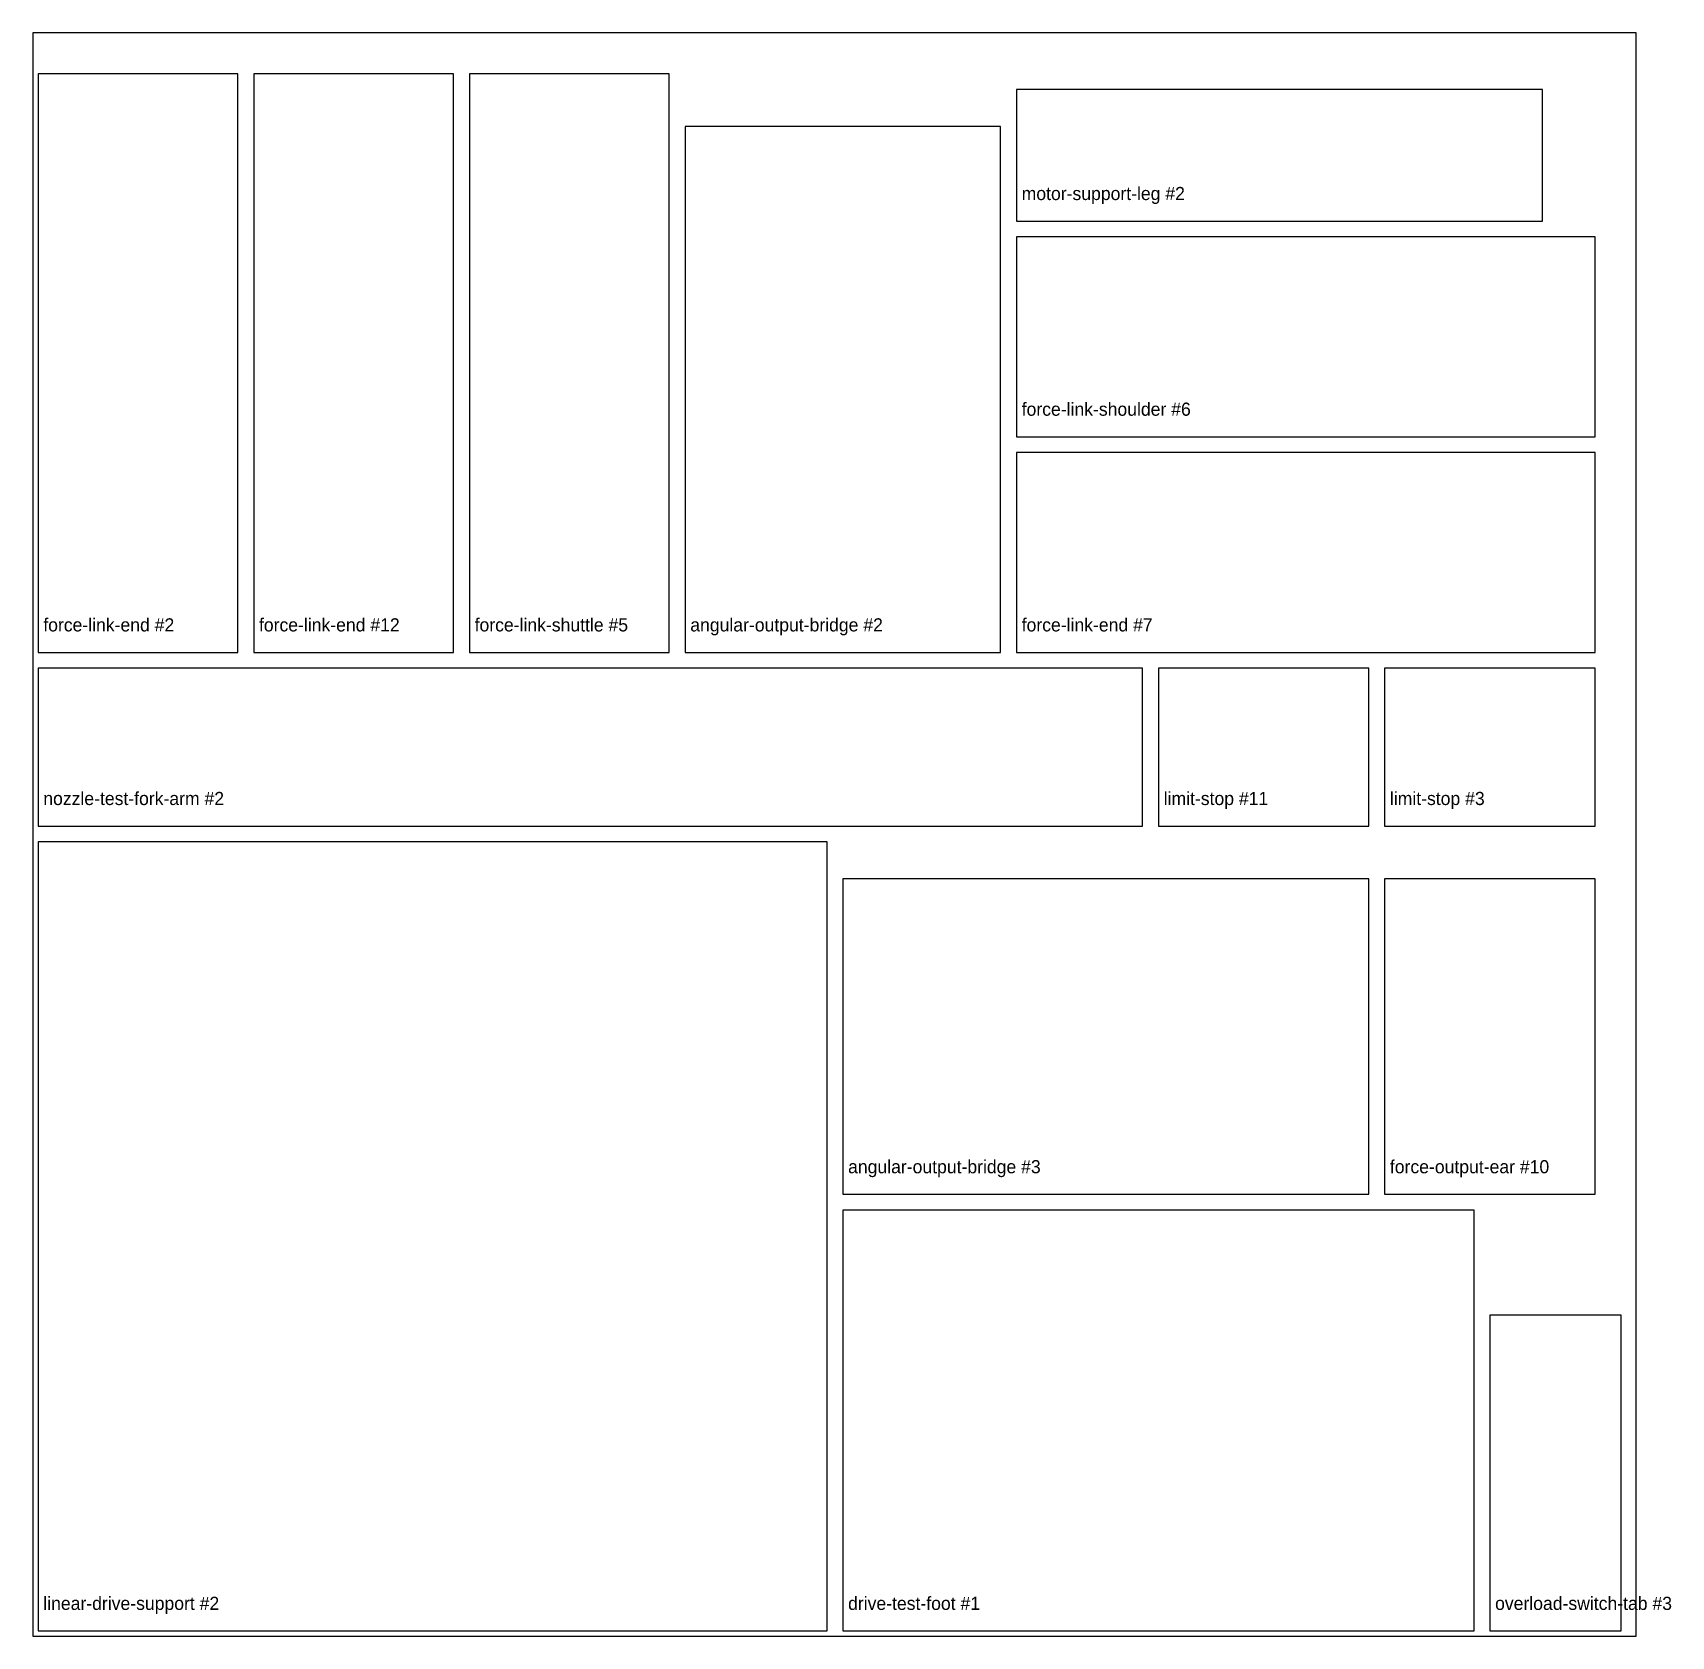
# Model space of a CAD drawing. Header units: millimetres. Extents: x 0 to 311, y 0 to 305.
import ezdxf

# ---------------------------------------------------------------- set-up
doc = ezdxf.new("R2010")
doc.units = ezdxf.units.MM

msp = doc.modelspace()

# ---------------------------------------------------------------- linework, layer by layer
for points in [[(0, 0), (304.8, 0), (304.8, 304.8), (0, 304.8)], [(1, 187), (39, 187), (39, 297), (1, 297)], [(42, 187), (80, 187), (80, 297), (42, 297)], [(83, 187), (121, 187), (121, 297), (83, 297)], [(187, 269), (287, 269), (287, 294), (187, 294)], [(124, 187), (184, 187), (184, 287), (124, 287)], [(187, 228), (297, 228), (297, 266), (187, 266)], [(187, 187), (297, 187), (297, 225), (187, 225)], [(1, 154), (211, 154), (211, 184), (1, 184)], [(214, 154), (254, 154), (254, 184), (214, 184)], [(257, 154), (297, 154), (297, 184), (257, 184)], [(1, 1), (151, 1), (151, 151), (1, 151)], [(154, 84), (254, 84), (254, 144), (154, 144)], [(257, 84), (297, 84), (297, 144), (257, 144)], [(154, 1), (274, 1), (274, 81), (154, 81)], [(277, 1), (302, 1), (302, 61), (277, 61)]]:
    msp.add_lwpolyline(points, close=True)

# ---------------------------------------------------------------- texts
for s, p in [('motor-support-leg #2', (188, 273)), ('force-link-shoulder #6', (188, 232)), ('force-link-end #2', (2, 191)), ('force-link-end #12', (43, 191)), ('force-link-shuttle #5', (84, 191)), ('angular-output-bridge #2', (125, 191)), ('force-link-end #7', (188, 191)), ('nozzle-test-fork-arm #2', (2, 158)), ('limit-stop #11', (215, 158)), ('limit-stop #3', (258, 158)), ('angular-output-bridge #3', (155, 88)), ('force-output-ear #10', (258, 88)), ('linear-drive-support #2', (2, 5)), ('drive-test-foot #1', (155, 5)), ('overload-switch-tab #3', (278, 5))]:
    msp.add_text(s, height=2.5).set_placement(p)

doc.saveas('drawing.dxf')
